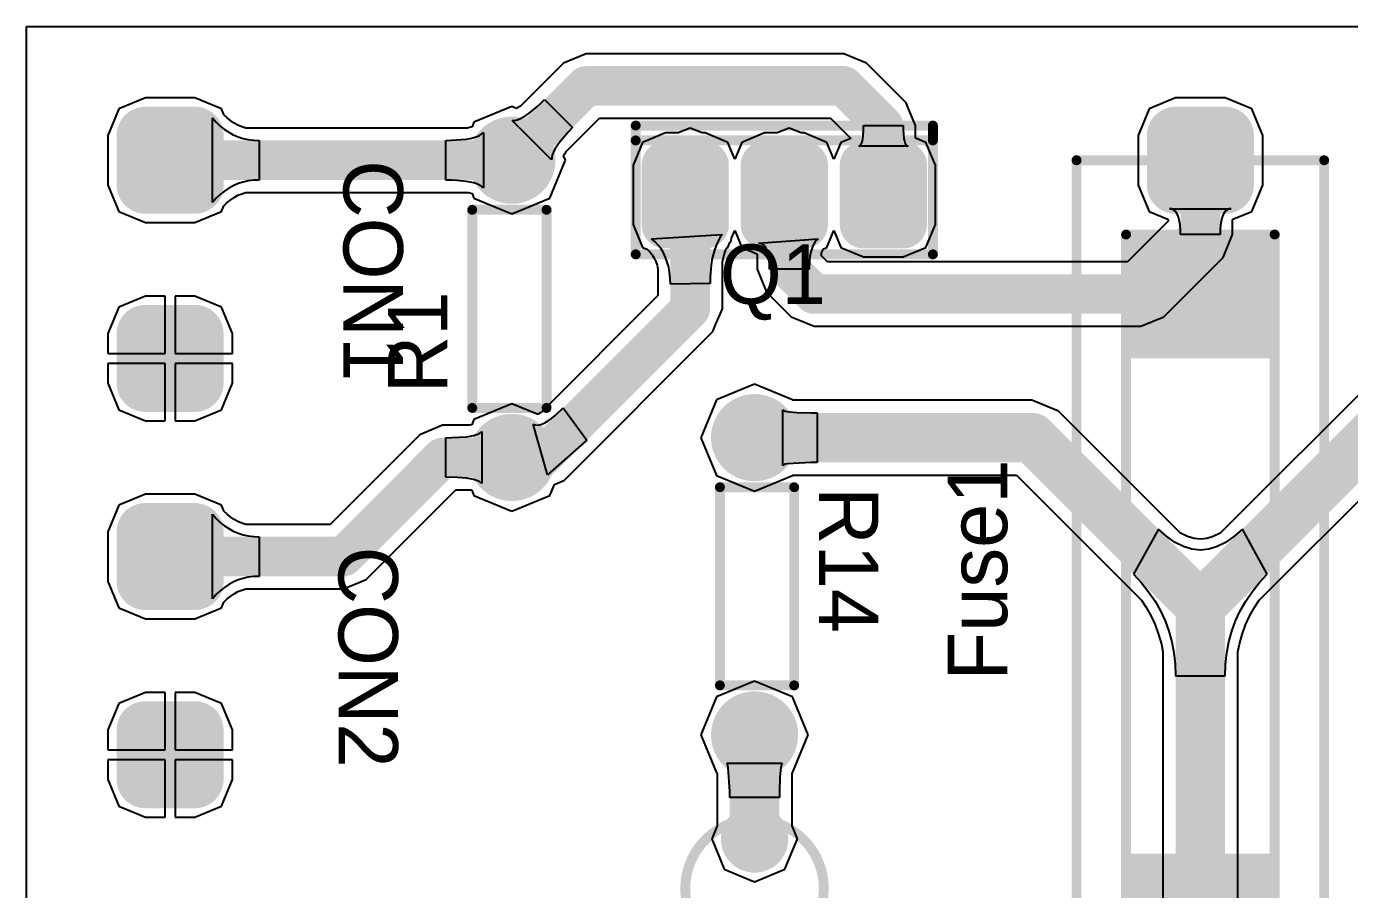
# Model space of a CAD drawing. Header units: millimetres. Extents: x 1 to 6.91, y 1 to 4.95.
# Drawn here: x 1 to 2.336, y 4.074 to 4.945 of the extents above; entities that cross this region are included whole.
import ezdxf

# ---------------------------------------------------------------- set-up
doc = ezdxf.new("R2010")
doc.units = ezdxf.units.MM
doc.header["$MEASUREMENT"] = 0
for name, color, linetype in [('BottomLayer', 5, 'Continuous'), ('BottomSolder', 6, 'Continuous'), ('TopLayer', 1, 'Continuous'), ('TopOverlay', 2, 'Continuous'), ('TopSolder', 216, 'Continuous')]:
    doc.layers.add(name, color=color, linetype=linetype)

msp = doc.modelspace()

# ---------------------------------------------------------------- linework, layer by layer
at = {"layer": 'BottomLayer'}
for p, q in [((1, 1), (1, 4.945)), ((1, 4.945), (6.91, 4.945)), ((1.565, 4.9175), (1.542, 4.908)), ((1.825, 4.9175), (1.565, 4.9175)), ((1.848, 4.908), (1.825, 4.9175)), ((1.542, 4.908), (1.4988, 4.8647)), ((1.888, 4.868), (1.848, 4.908)), ((1.0932, 4.8618), (1.0821, 4.835)), ((1.12, 4.8729), (1.0932, 4.8618)), ((1.17, 4.8729), (1.12, 4.8729)), ((1.1968, 4.8618), (1.17, 4.8729)), ((1.1992, 4.856), (1.1968, 4.8618)), ((1.49, 4.8641), (1.4517, 4.8483)), ((1.4946, 4.8622), (1.49, 4.8641)), ((1.4957, 4.8628), (1.4946, 4.8622)), ((1.4982, 4.8643), (1.4957, 4.8628)), ((1.4988, 4.8647), (1.4982, 4.8643)), ((1.5075, 4.8576), (1.5148, 4.8636)), ((1.5148, 4.8636), (1.5188, 4.8672)), ((1.5188, 4.8672), (1.523, 4.8713)), ((1.523, 4.8713), (1.5513, 4.843)), ((1.8907, 4.8612), (1.888, 4.868)), ((2.1332, 4.8618), (2.1221, 4.835)), ((2.16, 4.8729), (2.1332, 4.8618)), ((2.21, 4.8729), (2.16, 4.8729)), ((2.2368, 4.8618), (2.21, 4.8729)), ((2.2479, 4.835), (2.2368, 4.8618)), ((1.1877, 4.7673), (1.1877, 4.8527)), ((1.1877, 4.8527), (1.1915, 4.8484)), ((1.1915, 4.8484), (1.1955, 4.8445)), ((1.1993, 4.8559), (1.1992, 4.856)), ((1.2027, 4.8527), (1.1993, 4.8559)), ((1.2062, 4.8499), (1.2027, 4.8527)), ((1.2098, 4.8475), (1.2062, 4.8499)), ((1.4517, 4.8483), (1.4498, 4.8437)), ((1.4904, 4.85), (1.4927, 4.8502)), ((1.53, 4.8104), (1.4904, 4.85)), ((1.4927, 4.8502), (1.4953, 4.8508)), ((1.4953, 4.8508), (1.498, 4.8519)), ((1.498, 4.8519), (1.501, 4.8533)), ((1.501, 4.8533), (1.5041, 4.8553)), ((1.5041, 4.8553), (1.5075, 4.8576)), ((1.5447, 4.8188), (1.5785, 4.8525)), ((1.5785, 4.8525), (1.8115, 4.8525)), ((1.8115, 4.8525), (1.832, 4.8321)), ((1.8975, 4.845), (1.8907, 4.8612)), ((1.0821, 4.835), (1.0821, 4.785)), ((1.1955, 4.8445), (1.1998, 4.8411)), ((1.1998, 4.8411), (1.2042, 4.8382)), ((1.2042, 4.8382), (1.2088, 4.8357)), ((1.2088, 4.8357), (1.2136, 4.8336)), ((1.2135, 4.8454), (1.2098, 4.8475)), ((1.2174, 4.8438), (1.2135, 4.8454)), ((1.2215, 4.8425), (1.2174, 4.8438)), ((1.2217, 4.8425), (1.2215, 4.8425)), ((1.4451, 4.8425), (1.2217, 4.8425)), ((1.4458, 4.8426), (1.4451, 4.8425)), ((1.4486, 4.8433), (1.4458, 4.8426)), ((1.4498, 4.8437), (1.4486, 4.8433)), ((1.4547, 4.8339), (1.4574, 4.8351)), ((1.4574, 4.8351), (1.4596, 4.8365)), ((1.4596, 4.8365), (1.4614, 4.838)), ((1.4614, 4.838), (1.4614, 4.782)), ((1.5472, 4.8388), (1.5376, 4.8275)), ((1.5513, 4.843), (1.5472, 4.8388)), ((1.645, 4.8375), (1.622, 4.828)), ((1.6579, 4.8375), (1.645, 4.8375)), ((1.67, 4.8425), (1.6579, 4.8375)), ((1.6821, 4.8375), (1.67, 4.8425)), ((1.685, 4.8375), (1.6821, 4.8375)), ((1.708, 4.828), (1.685, 4.8375)), ((1.745, 4.8375), (1.722, 4.828)), ((1.7579, 4.8375), (1.745, 4.8375)), ((1.77, 4.8425), (1.7579, 4.8375)), ((1.7821, 4.8375), (1.77, 4.8425)), ((1.785, 4.8375), (1.7821, 4.8375)), ((1.808, 4.828), (1.785, 4.8375)), ((1.8446, 4.8344), (1.845, 4.8411)), ((1.845, 4.845), (1.885, 4.845)), ((1.845, 4.8411), (1.845, 4.845)), ((1.885, 4.845), (1.885, 4.8411)), ((1.885, 4.8411), (1.8858, 4.8317)), ((1.8975, 4.8323), (1.8975, 4.845)), ((2.1221, 4.835), (2.1221, 4.785)), ((2.2479, 4.785), (2.2479, 4.835)), ((1.2136, 4.8336), (1.2187, 4.832)), ((1.2187, 4.832), (1.2239, 4.8309)), ((1.2239, 4.8309), (1.2294, 4.8302)), ((1.2294, 4.8302), (1.235, 4.83)), ((1.235, 4.83), (1.235, 4.79)), ((1.4234, 4.83), (1.4292, 4.8301)), ((1.4234, 4.79), (1.4234, 4.83)), ((1.4292, 4.8301), (1.444, 4.8313)), ((1.444, 4.8313), (1.448, 4.832)), ((1.448, 4.832), (1.4516, 4.8329)), ((1.4516, 4.8329), (1.4547, 4.8339)), ((1.5353, 4.8241), (1.5333, 4.821)), ((1.5376, 4.8275), (1.5353, 4.8241)), ((1.622, 4.828), (1.6125, 4.805)), ((1.715, 4.811), (1.708, 4.828)), ((1.722, 4.828), (1.715, 4.811)), ((1.815, 4.811), (1.808, 4.828)), ((1.822, 4.828), (1.815, 4.811)), ((1.832, 4.8321), (1.822, 4.828)), ((1.8401, 4.8243), (1.841, 4.8245)), ((1.8899, 4.8243), (1.8401, 4.8243)), ((1.841, 4.8245), (1.8419, 4.8251)), ((1.8419, 4.8251), (1.8426, 4.8261)), ((1.8426, 4.8261), (1.8432, 4.8276)), ((1.8432, 4.8276), (1.8438, 4.8295)), ((1.8438, 4.8295), (1.8442, 4.8317)), ((1.8442, 4.8317), (1.8446, 4.8344)), ((1.8858, 4.8317), (1.8862, 4.8295)), ((1.8862, 4.8295), (1.8868, 4.8276)), ((1.8868, 4.8276), (1.8874, 4.8261)), ((1.8874, 4.8261), (1.8881, 4.8251)), ((1.8881, 4.8251), (1.889, 4.8245)), ((1.889, 4.8245), (1.8899, 4.8243)), ((1.908, 4.828), (1.8975, 4.8323)), ((1.9175, 4.805), (1.908, 4.828)), ((1.5283, 4.7717), (1.5441, 4.81)), ((1.5302, 4.8127), (1.53, 4.8104)), ((1.5308, 4.8153), (1.5302, 4.8127)), ((1.5319, 4.818), (1.5308, 4.8153)), ((1.5333, 4.821), (1.5319, 4.818)), ((1.5422, 4.8146), (1.5428, 4.8157)), ((1.5441, 4.81), (1.5422, 4.8146)), ((1.5428, 4.8157), (1.5443, 4.8182)), ((1.5443, 4.8182), (1.5447, 4.8188)), ((1.6125, 4.805), (1.6125, 4.745)), ((1.9175, 4.745), (1.9175, 4.805)), ((1.0821, 4.785), (1.0932, 4.7582)), ((1.2042, 4.7818), (1.1998, 4.7789)), ((1.2088, 4.7843), (1.2042, 4.7818)), ((1.2136, 4.7864), (1.2088, 4.7843)), ((1.2187, 4.788), (1.2136, 4.7864)), ((1.2239, 4.7891), (1.2187, 4.788)), ((1.2294, 4.7898), (1.2239, 4.7891)), ((1.235, 4.79), (1.2294, 4.7898)), ((1.4292, 4.7899), (1.4234, 4.79)), ((1.4346, 4.7897), (1.4292, 4.7899)), ((1.444, 4.7887), (1.4346, 4.7897)), ((1.448, 4.788), (1.444, 4.7887)), ((1.4516, 4.7871), (1.448, 4.788)), ((1.4547, 4.7861), (1.4516, 4.7871)), ((1.4574, 4.7849), (1.4547, 4.7861)), ((1.4596, 4.7835), (1.4574, 4.7849)), ((1.4614, 4.782), (1.4596, 4.7835)), ((2.1221, 4.785), (2.1332, 4.7582)), ((2.2368, 4.7582), (2.2479, 4.785)), ((1.1915, 4.7716), (1.1877, 4.7673)), ((1.1955, 4.7755), (1.1915, 4.7716)), ((1.1998, 4.7789), (1.1955, 4.7755)), ((1.2027, 4.7673), (1.2062, 4.7701)), ((1.2062, 4.7701), (1.2098, 4.7725)), ((1.2098, 4.7725), (1.2135, 4.7746)), ((1.2135, 4.7746), (1.2174, 4.7762)), ((1.2174, 4.7762), (1.2215, 4.7775)), ((1.2215, 4.7775), (1.2217, 4.7775)), ((1.2217, 4.7775), (1.4451, 4.7775)), ((1.4451, 4.7775), (1.4458, 4.7774)), ((1.4458, 4.7774), (1.4486, 4.7767)), ((1.4486, 4.7767), (1.4498, 4.7763)), ((1.4498, 4.7763), (1.4517, 4.7717)), ((1.4517, 4.7717), (1.49, 4.7559)), ((1.49, 4.7559), (1.5283, 4.7717)), ((1.0932, 4.7582), (1.12, 4.7471)), ((1.17, 4.7471), (1.1968, 4.7582)), ((1.1968, 4.7582), (1.1992, 4.764)), ((1.1992, 4.764), (1.1993, 4.7641)), ((1.1993, 4.7641), (1.2027, 4.7673)), ((2.1332, 4.7582), (2.1521, 4.7504)), ((2.1559, 4.7608), (2.1538, 4.761)), ((2.1538, 4.761), (2.2162, 4.761)), ((2.1578, 4.76), (2.1559, 4.7608)), ((2.1595, 4.7587), (2.1578, 4.76)), ((2.161, 4.7568), (2.1595, 4.7587)), ((2.1622, 4.7545), (2.161, 4.7568)), ((2.209, 4.7568), (2.2078, 4.7545)), ((2.2105, 4.7587), (2.209, 4.7568)), ((2.2122, 4.76), (2.2105, 4.7587)), ((2.2141, 4.7608), (2.2122, 4.76)), ((2.2162, 4.761), (2.2141, 4.7608)), ((2.2179, 4.7504), (2.2368, 4.7582)), ((1.12, 4.7471), (1.17, 4.7471)), ((1.6125, 4.745), (1.622, 4.722)), ((1.908, 4.722), (1.9175, 4.745)), ((2.1525, 4.7485), (2.1115, 4.7075)), ((2.1521, 4.7504), (2.1523, 4.7502)), ((2.1523, 4.7502), (2.1525, 4.7494)), ((2.1525, 4.7494), (2.1525, 4.7485)), ((2.1632, 4.7516), (2.1622, 4.7545)), ((2.164, 4.7483), (2.1632, 4.7516)), ((2.1646, 4.7444), (2.164, 4.7483)), ((2.1649, 4.7399), (2.1646, 4.7444)), ((2.526, 4.7546), (2.2051, 4.4337)), ((2.2054, 4.7444), (2.2051, 4.7399)), ((2.206, 4.7483), (2.2054, 4.7444)), ((2.2068, 4.7516), (2.206, 4.7483)), ((2.2078, 4.7545), (2.2068, 4.7516)), ((2.2175, 4.7494), (2.2177, 4.7502)), ((2.2175, 4.735), (2.2175, 4.7494)), ((2.2177, 4.7502), (2.2179, 4.7504)), ((1.6308, 4.7308), (1.7024, 4.735)), ((1.6345, 4.7277), (1.6308, 4.7308)), ((1.7, 4.7316), (1.6979, 4.7278)), ((1.7024, 4.735), (1.7, 4.7316)), ((1.71, 4.727), (1.7113, 4.7288)), ((1.7113, 4.7288), (1.7118, 4.7313)), ((1.7118, 4.7313), (1.715, 4.739)), ((1.715, 4.739), (1.722, 4.722)), ((1.7389, 4.7262), (1.7992, 4.7308)), ((1.7974, 4.7292), (1.7959, 4.7273)), ((1.7992, 4.7308), (1.7974, 4.7292)), ((1.808, 4.722), (1.815, 4.739)), ((1.815, 4.739), (1.822, 4.722)), ((2.165, 4.735), (2.1649, 4.7399)), ((2.205, 4.735), (2.165, 4.735)), ((2.2051, 4.7399), (2.205, 4.735)), ((2.208, 4.712), (2.2175, 4.735)), ((1.622, 4.722), (1.6267, 4.7201)), ((1.6267, 4.7201), (1.627, 4.7198)), ((1.627, 4.7198), (1.6295, 4.7172)), ((1.6295, 4.7172), (1.6317, 4.7144)), ((1.6377, 4.7243), (1.6345, 4.7277)), ((1.6406, 4.7205), (1.6377, 4.7243)), ((1.6431, 4.7164), (1.6406, 4.7205)), ((1.6452, 4.712), (1.6431, 4.7164)), ((1.6945, 4.7193), (1.6931, 4.7146)), ((1.6961, 4.7238), (1.6945, 4.7193)), ((1.6979, 4.7278), (1.6961, 4.7238)), ((1.7036, 4.7119), (1.7048, 4.716)), ((1.7048, 4.716), (1.7061, 4.7197)), ((1.7061, 4.7197), (1.707, 4.7216)), ((1.707, 4.7216), (1.708, 4.722)), ((1.708, 4.722), (1.71, 4.727)), ((1.722, 4.722), (1.7318, 4.718)), ((1.7318, 4.718), (1.7318, 4.7179)), ((1.7318, 4.7179), (1.7324, 4.7177)), ((1.7324, 4.7177), (1.7373, 4.7157)), ((1.7373, 4.7157), (1.7375, 4.7149)), ((1.7375, 4.7149), (1.7375, 4.7)), ((1.741, 4.726), (1.7389, 4.7262)), ((1.7429, 4.7254), (1.741, 4.726)), ((1.7445, 4.7242), (1.7429, 4.7254)), ((1.746, 4.7224), (1.7445, 4.7242)), ((1.7472, 4.72), (1.746, 4.7224)), ((1.7482, 4.7172), (1.7472, 4.72)), ((1.749, 4.7137), (1.7482, 4.7172)), ((1.7915, 4.7163), (1.7908, 4.7128)), ((1.7923, 4.7196), (1.7915, 4.7163)), ((1.7933, 4.7225), (1.7923, 4.7196)), ((1.7945, 4.7251), (1.7933, 4.7225)), ((1.7959, 4.7273), (1.7945, 4.7251)), ((1.8025, 4.7157), (1.8027, 4.7165)), ((1.8025, 4.7135), (1.8025, 4.7157)), ((1.8027, 4.7165), (1.8034, 4.7185)), ((1.8034, 4.7185), (1.8041, 4.72)), ((1.8041, 4.72), (1.8044, 4.7206)), ((1.8044, 4.7206), (1.808, 4.722)), ((1.822, 4.722), (1.845, 4.7125)), ((1.885, 4.7125), (1.908, 4.722)), ((1.6317, 4.7144), (1.6336, 4.7113)), ((1.6336, 4.7113), (1.6352, 4.7078)), ((1.6352, 4.7078), (1.6366, 4.704)), ((1.6366, 4.704), (1.6375, 4.7005)), ((1.6469, 4.7072), (1.6452, 4.712)), ((1.6483, 4.7022), (1.6469, 4.7072)), ((1.6492, 4.6968), (1.6483, 4.7022)), ((1.6911, 4.704), (1.6901, 4.6921)), ((1.692, 4.7095), (1.6911, 4.704)), ((1.6931, 4.7146), (1.692, 4.7095)), ((1.7025, 4.7065), (1.7026, 4.7075)), ((1.7025, 4.66), (1.7025, 4.7065)), ((1.7026, 4.7075), (1.7036, 4.7119)), ((1.7499, 4.7051), (1.749, 4.7137)), ((1.75, 4.7), (1.7499, 4.7051)), ((1.7904, 4.7088), (1.79, 4.7)), ((1.7908, 4.7128), (1.7904, 4.7088)), ((1.8085, 4.7075), (1.8025, 4.7135)), ((2.1115, 4.7075), (1.8085, 4.7075)), ((1.845, 4.7125), (1.885, 4.7125)), ((2.148, 4.652), (2.208, 4.712)), ((1.6375, 4.7005), (1.6375, 4.6735)), ((1.6498, 4.691), (1.6492, 4.6968)), ((1.65, 4.6849), (1.6498, 4.691)), ((1.6901, 4.6921), (1.69, 4.6856)), ((1.7375, 4.7), (1.747, 4.677)), ((1.79, 4.7), (1.75, 4.7)), ((2.2444, 4.3659), (2.5796, 4.701)), ((1.69, 4.6856), (1.65, 4.6849)), ((1.747, 4.677), (1.772, 4.652)), ((1.0932, 4.6618), (1.0821, 4.635)), ((1.12, 4.6729), (1.0932, 4.6618)), ((1.14, 4.6729), (1.12, 4.6729)), ((1.14, 4.615), (1.14, 4.6729)), ((1.17, 4.6729), (1.15, 4.6729)), ((1.15, 4.6729), (1.15, 4.615)), ((1.1968, 4.6618), (1.17, 4.6729)), ((1.2079, 4.635), (1.1968, 4.6618)), ((1.6375, 4.6735), (1.5195, 4.5554)), ((1.6957, 4.6438), (1.7025, 4.66)), ((1.772, 4.652), (1.7788, 4.6493)), ((1.7788, 4.6493), (1.795, 4.6425)), ((2.125, 4.6425), (2.148, 4.652)), ((1.0821, 4.635), (1.0821, 4.615)), ((1.2079, 4.615), (1.2079, 4.635)), ((1.543, 4.487), (1.693, 4.637)), ((1.693, 4.637), (1.6957, 4.6438)), ((1.795, 4.6425), (2.125, 4.6425)), ((1.0821, 4.615), (1.14, 4.615)), ((1.15, 4.615), (1.2079, 4.615)), ((1.14, 4.605), (1.0821, 4.605)), ((1.0821, 4.605), (1.0821, 4.585)), ((1.14, 4.5471), (1.14, 4.605)), ((1.2079, 4.605), (1.15, 4.605)), ((1.15, 4.605), (1.15, 4.5471)), ((1.2079, 4.585), (1.2079, 4.605)), ((1.0821, 4.585), (1.0932, 4.5582)), ((1.1968, 4.5582), (1.2079, 4.585)), ((1.735, 4.5841), (1.6967, 4.5683)), ((1.7733, 4.5683), (1.735, 4.5841)), ((1.6967, 4.5683), (1.6809, 4.53)), ((1.7734, 4.5679), (1.7733, 4.5683)), ((2.015, 4.5679), (1.7734, 4.5679)), ((2.0418, 4.5568), (2.015, 4.5679)), ((1.0932, 4.5582), (1.12, 4.5471)), ((1.17, 4.5471), (1.1968, 4.5582)), ((1.49, 4.5641), (1.4517, 4.5483)), ((1.5154, 4.5536), (1.49, 4.5641)), ((1.5182, 4.5546), (1.5165, 4.5538)), ((1.5195, 4.5554), (1.5182, 4.5546)), ((1.5336, 4.5524), (1.5418, 4.56)), ((1.5418, 4.56), (1.5657, 4.5275)), ((1.7636, 4.502), (1.7636, 4.558)), ((1.7636, 4.558), (1.7644, 4.5574)), ((1.7644, 4.5574), (1.7659, 4.5569)), ((1.7659, 4.5569), (1.7679, 4.5565)), ((1.7679, 4.5565), (1.7705, 4.5561)), ((1.7705, 4.5561), (1.7775, 4.5555)), ((1.7775, 4.5555), (1.7922, 4.555)), ((1.7922, 4.555), (1.7982, 4.555)), ((1.7982, 4.555), (1.7982, 4.505)), ((2.1649, 4.4337), (2.0418, 4.5568)), ((1.12, 4.5471), (1.14, 4.5471)), ((1.15, 4.5471), (1.17, 4.5471)), ((1.42, 4.5425), (1.397, 4.533)), ((1.4473, 4.5425), (1.42, 4.5425)), ((1.4488, 4.5428), (1.4473, 4.5425)), ((1.4495, 4.543), (1.4488, 4.5428)), ((1.4517, 4.5483), (1.4495, 4.543)), ((1.526, 4.4925), (1.5116, 4.5437)), ((1.5116, 4.5437), (1.5134, 4.5429)), ((1.5134, 4.5429), (1.5155, 4.5426)), ((1.5158, 4.5536), (1.5154, 4.5536)), ((1.5155, 4.5426), (1.5178, 4.5429)), ((1.5165, 4.5538), (1.5158, 4.5536)), ((1.5178, 4.5429), (1.5204, 4.5437)), ((1.5204, 4.5437), (1.5233, 4.5451)), ((1.5233, 4.5451), (1.5265, 4.547)), ((1.5265, 4.547), (1.5299, 4.5494)), ((1.5299, 4.5494), (1.5336, 4.5524)), ((1.397, 4.533), (1.3065, 4.4425)), ((1.4234, 4.53), (1.4293, 4.5301)), ((1.4234, 4.49), (1.4234, 4.53)), ((1.4293, 4.5301), (1.4441, 4.531)), ((1.4441, 4.531), (1.448, 4.5316)), ((1.448, 4.5316), (1.4514, 4.5323)), ((1.4514, 4.5323), (1.4543, 4.5331)), ((1.4543, 4.5331), (1.4566, 4.534)), ((1.4566, 4.534), (1.4585, 4.5351)), ((1.4585, 4.5351), (1.4598, 4.5362)), ((1.4598, 4.5362), (1.4598, 4.4837)), ((1.6809, 4.53), (1.6967, 4.4917)), ((1.5657, 4.5275), (1.526, 4.4925)), ((1.7644, 4.5026), (1.7636, 4.502)), ((1.7659, 4.5031), (1.7644, 4.5026)), ((1.7679, 4.5035), (1.7659, 4.5031)), ((1.7922, 4.505), (1.7679, 4.5035)), ((1.7982, 4.505), (1.7922, 4.505)), ((1.4347, 4.4897), (1.4234, 4.49)), ((1.4441, 4.489), (1.4347, 4.4897)), ((1.448, 4.4884), (1.4441, 4.489)), ((1.4514, 4.4878), (1.448, 4.4884)), ((1.4543, 4.4869), (1.4514, 4.4878)), ((1.6967, 4.4917), (1.735, 4.4759)), ((1.735, 4.4759), (1.7733, 4.4917)), ((1.7733, 4.4917), (1.7734, 4.4921)), ((1.7734, 4.4921), (1.9993, 4.4921)), ((1.9993, 4.4921), (2.1256, 4.3659)), ((1.343, 4.387), (1.4335, 4.4775)), ((1.4335, 4.4775), (1.4473, 4.4775)), ((1.4473, 4.4775), (1.4488, 4.4772)), ((1.4488, 4.4772), (1.4495, 4.477)), ((1.4495, 4.477), (1.4517, 4.4717)), ((1.4566, 4.486), (1.4543, 4.4869)), ((1.4585, 4.4849), (1.4566, 4.486)), ((1.4598, 4.4837), (1.4585, 4.4849)), ((1.5283, 4.4717), (1.5329, 4.4829)), ((1.5329, 4.4829), (1.543, 4.487)), ((1.0932, 4.4618), (1.0821, 4.435)), ((1.12, 4.4729), (1.0932, 4.4618)), ((1.17, 4.4729), (1.12, 4.4729)), ((1.1968, 4.4618), (1.17, 4.4729)), ((1.1992, 4.456), (1.1968, 4.4618)), ((1.4517, 4.4717), (1.49, 4.4559)), ((1.49, 4.4559), (1.5283, 4.4717)), ((1.1877, 4.3673), (1.1877, 4.4527)), ((1.1877, 4.4527), (1.1915, 4.4484)), ((1.1915, 4.4484), (1.1955, 4.4445)), ((1.1993, 4.4559), (1.1992, 4.456)), ((1.2027, 4.4527), (1.1993, 4.4559)), ((1.2062, 4.4499), (1.2027, 4.4527)), ((1.2098, 4.4475), (1.2062, 4.4499)), ((1.0821, 4.435), (1.0821, 4.385)), ((1.1955, 4.4445), (1.1998, 4.4411)), ((1.1998, 4.4411), (1.2042, 4.4382)), ((1.2042, 4.4382), (1.2088, 4.4357)), ((1.2088, 4.4357), (1.2136, 4.4336)), ((1.2135, 4.4454), (1.2098, 4.4475)), ((1.2174, 4.4438), (1.2135, 4.4454)), ((1.2215, 4.4425), (1.2174, 4.4438)), ((1.2217, 4.4425), (1.2215, 4.4425)), ((1.3065, 4.4425), (1.2217, 4.4425)), ((2.1426, 4.4378), (2.1176, 4.3921)), ((2.1511, 4.4301), (2.1426, 4.4378)), ((2.2274, 4.4378), (2.2189, 4.4301)), ((2.2524, 4.3921), (2.2274, 4.4378)), ((1.2136, 4.4336), (1.2187, 4.432)), ((1.2187, 4.432), (1.2239, 4.4309)), ((1.2239, 4.4309), (1.2294, 4.4302)), ((1.2294, 4.4302), (1.235, 4.43)), ((1.235, 4.43), (1.235, 4.39)), ((2.1595, 4.4242), (2.1511, 4.4301)), ((2.168, 4.42), (2.1595, 4.4242)), ((2.1651, 4.4335), (2.1649, 4.4337)), ((2.172, 4.4301), (2.1651, 4.4335)), ((2.1786, 4.4281), (2.172, 4.4301)), ((2.185, 4.4274), (2.1786, 4.4281)), ((2.1914, 4.4281), (2.185, 4.4274)), ((2.198, 4.4301), (2.1914, 4.4281)), ((2.2049, 4.4335), (2.198, 4.4301)), ((2.2105, 4.4242), (2.202, 4.42)), ((2.2051, 4.4337), (2.2049, 4.4335)), ((2.2189, 4.4301), (2.2105, 4.4242)), ((2.1765, 4.4174), (2.168, 4.42)), ((2.185, 4.4166), (2.1765, 4.4174)), ((2.1935, 4.4174), (2.185, 4.4166)), ((2.202, 4.42), (2.1935, 4.4174)), ((1.0821, 4.385), (1.0932, 4.3582)), ((1.2042, 4.3818), (1.1998, 4.3789)), ((1.2088, 4.3843), (1.2042, 4.3818)), ((1.2136, 4.3864), (1.2088, 4.3843)), ((1.2187, 4.388), (1.2136, 4.3864)), ((1.2239, 4.3891), (1.2187, 4.388)), ((1.2294, 4.3898), (1.2239, 4.3891)), ((1.235, 4.39), (1.2294, 4.3898)), ((1.32, 4.3775), (1.343, 4.387)), ((2.1176, 4.3921), (2.1256, 4.3834)), ((2.1256, 4.3834), (2.1328, 4.3744)), ((2.2372, 4.3744), (2.2444, 4.3834)), ((2.2444, 4.3834), (2.2524, 4.3921)), ((1.1915, 4.3716), (1.1877, 4.3673)), ((1.1955, 4.3755), (1.1915, 4.3716)), ((1.1998, 4.3789), (1.1955, 4.3755)), ((1.1993, 4.3641), (1.2027, 4.3673)), ((1.2027, 4.3673), (1.2062, 4.3701)), ((1.2062, 4.3701), (1.2098, 4.3725)), ((1.2098, 4.3725), (1.2135, 4.3746)), ((1.2135, 4.3746), (1.2174, 4.3762)), ((1.2174, 4.3762), (1.2215, 4.3775)), ((1.2215, 4.3775), (1.2217, 4.3775)), ((1.2217, 4.3775), (1.32, 4.3775)), ((2.1328, 4.3744), (2.1392, 4.365)), ((2.2308, 4.365), (2.2372, 4.3744)), ((1.0932, 4.3582), (1.12, 4.3471)), ((1.17, 4.3471), (1.1968, 4.3582)), ((1.1968, 4.3582), (1.1992, 4.364)), ((1.1992, 4.364), (1.1993, 4.3641)), ((2.1256, 4.3659), (2.13, 4.3593)), ((2.13, 4.3593), (2.1351, 4.3504)), ((2.1392, 4.365), (2.1447, 4.3553)), ((2.1447, 4.3553), (2.1494, 4.3453)), ((2.2206, 4.3453), (2.2253, 4.3553)), ((2.2253, 4.3553), (2.2308, 4.365)), ((2.2349, 4.3504), (2.24, 4.3593)), ((2.24, 4.3593), (2.2444, 4.3659)), ((1.12, 4.3471), (1.17, 4.3471)), ((2.1351, 4.3504), (2.1394, 4.3411)), ((2.1394, 4.3411), (2.1429, 4.3315)), ((2.1494, 4.3453), (2.1532, 4.3348)), ((2.2168, 4.3348), (2.2206, 4.3453)), ((2.2271, 4.3315), (2.2306, 4.3411)), ((2.2306, 4.3411), (2.2349, 4.3504)), ((2.1429, 4.3315), (2.1456, 4.3216)), ((2.1532, 4.3348), (2.1562, 4.3241)), ((2.2138, 4.3241), (2.2168, 4.3348)), ((2.2244, 4.3216), (2.2271, 4.3315)), ((2.1456, 4.3216), (2.1471, 4.3138)), ((2.1562, 4.3241), (2.1583, 4.3129)), ((2.2117, 4.3129), (2.2138, 4.3241)), ((2.2229, 4.3138), (2.2244, 4.3216)), ((2.1471, 4.3138), (2.1471, 3.9898)), ((2.1583, 4.3129), (2.1596, 4.3015)), ((2.1596, 4.3015), (2.16, 4.2896)), ((2.21, 4.2896), (2.2104, 4.3015)), ((2.2104, 4.3015), (2.2117, 4.3129)), ((2.2229, 3.9898), (2.2229, 4.3138)), ((2.16, 4.2896), (2.21, 4.2896)), ((1.735, 4.2841), (1.6967, 4.2683)), ((1.7733, 4.2683), (1.735, 4.2841)), ((1.0932, 4.2618), (1.0821, 4.235)), ((1.12, 4.2729), (1.0932, 4.2618)), ((1.14, 4.2729), (1.12, 4.2729)), ((1.14, 4.215), (1.14, 4.2729)), ((1.17, 4.2729), (1.15, 4.2729)), ((1.15, 4.2729), (1.15, 4.215)), ((1.1968, 4.2618), (1.17, 4.2729)), ((1.2079, 4.235), (1.1968, 4.2618)), ((1.6967, 4.2683), (1.6809, 4.23)), ((1.7891, 4.23), (1.7733, 4.2683)), ((1.0821, 4.235), (1.0821, 4.215)), ((1.2079, 4.215), (1.2079, 4.235)), ((1.6809, 4.23), (1.6967, 4.1917)), ((1.7733, 4.1917), (1.7891, 4.23)), ((1.0821, 4.215), (1.14, 4.215)), ((1.15, 4.215), (1.2079, 4.215)), ((1.14, 4.205), (1.0821, 4.205)), ((1.0821, 4.205), (1.0821, 4.185)), ((1.14, 4.1471), (1.14, 4.205)), ((1.2079, 4.205), (1.15, 4.205)), ((1.15, 4.205), (1.15, 4.1471)), ((1.2079, 4.185), (1.2079, 4.205)), ((1.7076, 4.2006), (1.707, 4.2014)), ((1.707, 4.2014), (1.763, 4.2014)), ((1.7081, 4.1991), (1.7076, 4.2006)), ((1.7085, 4.1971), (1.7081, 4.1991)), ((1.71, 4.1728), (1.7085, 4.1971)), ((1.7611, 4.1945), (1.7605, 4.1875)), ((1.7615, 4.1971), (1.7611, 4.1945)), ((1.7619, 4.1991), (1.7615, 4.1971)), ((1.7624, 4.2006), (1.7619, 4.1991)), ((1.763, 4.2014), (1.7624, 4.2006)), ((1.0821, 4.185), (1.0932, 4.1582)), ((1.1968, 4.1582), (1.2079, 4.185)), ((1.6967, 4.1917), (1.6971, 4.1916)), ((1.6971, 4.1916), (1.6971, 4.1381)), ((1.7605, 4.1875), (1.76, 4.1728)), ((1.7729, 4.1916), (1.7733, 4.1917)), ((1.7729, 4.1381), (1.7729, 4.1916)), ((1.71, 4.1668), (1.71, 4.1728)), ((1.76, 4.1728), (1.76, 4.1668)), ((1.0932, 4.1582), (1.12, 4.1471)), ((1.17, 4.1471), (1.1968, 4.1582)), ((1.76, 4.1668), (1.71, 4.1668)), ((1.12, 4.1471), (1.14, 4.1471)), ((1.15, 4.1471), (1.17, 4.1471)), ((1.6971, 4.1381), (1.6917, 4.125)), ((1.7783, 4.125), (1.7729, 4.1381)), ((1.6917, 4.125), (1.7044, 4.0944)), ((1.7656, 4.0944), (1.7783, 4.125)), ((1.7044, 4.0944), (1.735, 4.0817)), ((1.735, 4.0817), (1.7656, 4.0944))]:
    msp.add_line(p, q, dxfattribs=at)
for points, const_width in [([(1.49, 4.81), (1.565, 4.885)], 0.04), ([(1.565, 4.885), (1.825, 4.885)], 0.04), ([(1.825, 4.885), (1.865, 4.845)], 0.04), ([(1.865, 4.775), (1.865, 4.845)], 0.04), ([(1.145, 4.81), (1.49, 4.81)], 0.04), ([(1.67, 4.66), (1.67, 4.81)], 0.04), ([(1.77, 4.7), (1.77, 4.81)], 0.04), ([(2.185, 4.735), (2.185, 4.81)], 0.04), ([(2.185, 4.36), (2.58, 4.755)], 0.05), ([(2.125, 4.675), (2.185, 4.735)], 0.04), ([(1.77, 4.7), (1.795, 4.675)], 0.04), ([(1.795, 4.675), (2.125, 4.675)], 0.04), ([(1.52, 4.51), (1.67, 4.66)], 0.04), ([(1.735, 4.53), (2.015, 4.53)], 0.05), ([(2.015, 4.53), (2.185, 4.36)], 0.05), ([(1.32, 4.41), (1.42, 4.51)], 0.04), ([(1.42, 4.51), (1.49, 4.51)], 0.04), ([(1.49, 4.51), (1.52, 4.51)], 0.04), ([(1.145, 4.41), (1.32, 4.41)], 0.04), ([(2.185, 3.91), (2.185, 4.36)], 0.05), ([(1.735, 4.125), (1.735, 4.23)], 0.05)]:
    msp.add_lwpolyline(points, dxfattribs=dict(at, const_width=const_width))
for points, const_width in [([(1.555, 4.885, 1), (1.575, 4.885, 1)], 0.02), ([(1.555, 4.885, 1), (1.575, 4.885, 1)], 0.02), ([(1.815, 4.885, 1), (1.835, 4.885, 1)], 0.02), ([(1.815, 4.885, 1), (1.835, 4.885, 1)], 0.02), ([(1.855, 4.845, 1), (1.875, 4.845, 1)], 0.02), ([(1.855, 4.845, 1), (1.875, 4.845, 1)], 0.02), ([(1.1075, 4.835, 1), (1.1325, 4.835, 1)], 0.025), ([(1.1575, 4.835, 1), (1.1825, 4.835, 1)], 0.025), ([(1.47, 4.81, 1), (1.51, 4.81, 1)], 0.04), ([(2.1475, 4.835, 1), (2.1725, 4.835, 1)], 0.025), ([(2.1975, 4.835, 1), (2.2225, 4.835, 1)], 0.025), ([(1.135, 4.81, 1), (1.155, 4.81, 1)], 0.02), ([(1.48, 4.81, 1), (1.5, 4.81, 1)], 0.02), ([(1.48, 4.81, 1), (1.5, 4.81, 1)], 0.02), ([(1.635, 4.805, 1), (1.655, 4.805, 1)], 0.02), ([(1.66, 4.81, 1), (1.68, 4.81, 1)], 0.02), ([(1.675, 4.805, 1), (1.695, 4.805, 1)], 0.02), ([(1.735, 4.805, 1), (1.755, 4.805, 1)], 0.02), ([(1.76, 4.81, 1), (1.78, 4.81, 1)], 0.02), ([(1.775, 4.805, 1), (1.795, 4.805, 1)], 0.02), ([(1.835, 4.805, 1), (1.855, 4.805, 1)], 0.02), ([(1.875, 4.805, 1), (1.895, 4.805, 1)], 0.02), ([(2.175, 4.81, 1), (2.195, 4.81, 1)], 0.02), ([(1.1075, 4.785, 1), (1.1325, 4.785, 1)], 0.025), ([(1.1575, 4.785, 1), (1.1825, 4.785, 1)], 0.025), ([(2.1475, 4.785, 1), (2.1725, 4.785, 1)], 0.025), ([(2.1975, 4.785, 1), (2.2225, 4.785, 1)], 0.025), ([(1.855, 4.775, 1), (1.875, 4.775, 1)], 0.02), ([(1.635, 4.745, 1), (1.655, 4.745, 1)], 0.02), ([(1.675, 4.745, 1), (1.695, 4.745, 1)], 0.02), ([(1.735, 4.745, 1), (1.755, 4.745, 1)], 0.02), ([(1.775, 4.745, 1), (1.795, 4.745, 1)], 0.02), ([(1.835, 4.745, 1), (1.855, 4.745, 1)], 0.02), ([(1.875, 4.745, 1), (1.895, 4.745, 1)], 0.02), ([(2.175, 4.735, 1), (2.195, 4.735, 1)], 0.02), ([(2.175, 4.735, 1), (2.195, 4.735, 1)], 0.02), ([(1.76, 4.7, 1), (1.78, 4.7, 1)], 0.02), ([(1.76, 4.7, 1), (1.78, 4.7, 1)], 0.02), ([(1.785, 4.675, 1), (1.805, 4.675, 1)], 0.02), ([(1.785, 4.675, 1), (1.805, 4.675, 1)], 0.02), ([(2.115, 4.675, 1), (2.135, 4.675, 1)], 0.02), ([(2.115, 4.675, 1), (2.135, 4.675, 1)], 0.02), ([(1.66, 4.66, 1), (1.68, 4.66, 1)], 0.02), ([(1.66, 4.66, 1), (1.68, 4.66, 1)], 0.02), ([(1.1075, 4.635, 1), (1.1325, 4.635, 1)], 0.025), ([(1.1575, 4.635, 1), (1.1825, 4.635, 1)], 0.025), ([(1.1075, 4.585, 1), (1.1325, 4.585, 1)], 0.025), ([(1.1575, 4.585, 1), (1.1825, 4.585, 1)], 0.025), ([(1.715, 4.53, 1), (1.755, 4.53, 1)], 0.04), ([(1.7225, 4.53, 1), (1.7475, 4.53, 1)], 0.025), ([(2.0025, 4.53, 1), (2.0275, 4.53, 1)], 0.025), ([(2.0025, 4.53, 1), (2.0275, 4.53, 1)], 0.025), ([(1.47, 4.51, 1), (1.51, 4.51, 1)], 0.04), ([(1.41, 4.51, 1), (1.43, 4.51, 1)], 0.02), ([(1.41, 4.51, 1), (1.43, 4.51, 1)], 0.02), ([(1.48, 4.51, 1), (1.5, 4.51, 1)], 0.02), ([(1.48, 4.51, 1), (1.5, 4.51, 1)], 0.02), ([(1.51, 4.51, 1), (1.53, 4.51, 1)], 0.02), ([(1.51, 4.51, 1), (1.53, 4.51, 1)], 0.02), ([(1.1075, 4.435, 1), (1.1325, 4.435, 1)], 0.025), ([(1.1575, 4.435, 1), (1.1825, 4.435, 1)], 0.025), ([(1.135, 4.41, 1), (1.155, 4.41, 1)], 0.02), ([(1.31, 4.41, 1), (1.33, 4.41, 1)], 0.02), ([(1.31, 4.41, 1), (1.33, 4.41, 1)], 0.02), ([(1.1075, 4.385, 1), (1.1325, 4.385, 1)], 0.025), ([(1.1575, 4.385, 1), (1.1825, 4.385, 1)], 0.025), ([(2.1725, 4.36, 1), (2.1975, 4.36, 1)], 0.025), ([(2.1725, 4.36, 1), (2.1975, 4.36, 1)], 0.025), ([(2.1725, 4.36, 1), (2.1975, 4.36, 1)], 0.025), ([(1.715, 4.23, 1), (1.755, 4.23, 1)], 0.04), ([(1.1075, 4.235, 1), (1.1325, 4.235, 1)], 0.025), ([(1.1575, 4.235, 1), (1.1825, 4.235, 1)], 0.025), ([(1.7225, 4.23, 1), (1.7475, 4.23, 1)], 0.025), ([(1.1075, 4.185, 1), (1.1325, 4.185, 1)], 0.025), ([(1.1575, 4.185, 1), (1.1825, 4.185, 1)], 0.025), ([(1.72, 4.125, 1), (1.75, 4.125, 1)], 0.03), ([(1.7225, 4.125, 1), (1.7475, 4.125, 1)], 0.025)]:
    msp.add_lwpolyline(points, format="xyb", close=True, dxfattribs=dict(at, const_width=const_width))
for points in [[(1.17, 4.76), (1.17, 4.86), (1.12, 4.76), (1.12, 4.86)], [(2.16, 4.86), (2.16, 4.76), (2.21, 4.86), (2.21, 4.76)], [(1.195, 4.785), (1.195, 4.835), (1.095, 4.785), (1.095, 4.835)], [(2.135, 4.835), (2.135, 4.785), (2.235, 4.835), (2.235, 4.785)], [(1.645, 4.725), (1.685, 4.725), (1.645, 4.825), (1.685, 4.825)], [(1.745, 4.725), (1.785, 4.725), (1.745, 4.825), (1.785, 4.825)], [(1.845, 4.725), (1.885, 4.725), (1.845, 4.825), (1.885, 4.825)], [(1.625, 4.745), (1.705, 4.745), (1.625, 4.805), (1.705, 4.805)], [(1.725, 4.745), (1.805, 4.745), (1.725, 4.805), (1.805, 4.805)], [(1.825, 4.745), (1.905, 4.745), (1.825, 4.805), (1.905, 4.805)], [(1.17, 4.56), (1.17, 4.66), (1.12, 4.56), (1.12, 4.66)], [(1.195, 4.585), (1.195, 4.635), (1.095, 4.585), (1.095, 4.635)], [(1.17, 4.36), (1.17, 4.46), (1.12, 4.36), (1.12, 4.46)], [(1.195, 4.385), (1.195, 4.435), (1.095, 4.385), (1.095, 4.435)], [(1.17, 4.16), (1.17, 4.26), (1.12, 4.16), (1.12, 4.26)], [(1.195, 4.185), (1.195, 4.235), (1.095, 4.185), (1.095, 4.235)]]:
    msp.add_solid(points, dxfattribs=at)
at = {"layer": 'BottomSolder'}
for points, const_width in [([(1.1055, 4.835, 1), (1.1345, 4.835, 1)], 0.029), ([(1.1555, 4.835, 1), (1.1845, 4.835, 1)], 0.029), ([(2.1455, 4.835, 1), (2.1745, 4.835, 1)], 0.029), ([(2.1955, 4.835, 1), (2.2245, 4.835, 1)], 0.029), ([(1.468, 4.81, 1), (1.512, 4.81, 1)], 0.044), ([(1.633, 4.805, 1), (1.657, 4.805, 1)], 0.024), ([(1.673, 4.805, 1), (1.697, 4.805, 1)], 0.024), ([(1.733, 4.805, 1), (1.757, 4.805, 1)], 0.024), ([(1.773, 4.805, 1), (1.797, 4.805, 1)], 0.024), ([(1.833, 4.805, 1), (1.857, 4.805, 1)], 0.024), ([(1.873, 4.805, 1), (1.897, 4.805, 1)], 0.024), ([(1.1055, 4.785, 1), (1.1345, 4.785, 1)], 0.029), ([(1.1555, 4.785, 1), (1.1845, 4.785, 1)], 0.029), ([(2.1455, 4.785, 1), (2.1745, 4.785, 1)], 0.029), ([(2.1955, 4.785, 1), (2.2245, 4.785, 1)], 0.029), ([(1.633, 4.745, 1), (1.657, 4.745, 1)], 0.024), ([(1.673, 4.745, 1), (1.697, 4.745, 1)], 0.024), ([(1.733, 4.745, 1), (1.757, 4.745, 1)], 0.024), ([(1.773, 4.745, 1), (1.797, 4.745, 1)], 0.024), ([(1.833, 4.745, 1), (1.857, 4.745, 1)], 0.024), ([(1.873, 4.745, 1), (1.897, 4.745, 1)], 0.024), ([(1.1055, 4.635, 1), (1.1345, 4.635, 1)], 0.029), ([(1.1555, 4.635, 1), (1.1845, 4.635, 1)], 0.029), ([(1.1055, 4.585, 1), (1.1345, 4.585, 1)], 0.029), ([(1.1555, 4.585, 1), (1.1845, 4.585, 1)], 0.029), ([(1.713, 4.53, 1), (1.757, 4.53, 1)], 0.044), ([(1.468, 4.51, 1), (1.512, 4.51, 1)], 0.044), ([(1.1055, 4.435, 1), (1.1345, 4.435, 1)], 0.029), ([(1.1555, 4.435, 1), (1.1845, 4.435, 1)], 0.029), ([(1.1055, 4.385, 1), (1.1345, 4.385, 1)], 0.029), ([(1.1555, 4.385, 1), (1.1845, 4.385, 1)], 0.029), ([(1.713, 4.23, 1), (1.757, 4.23, 1)], 0.044), ([(1.1055, 4.235, 1), (1.1345, 4.235, 1)], 0.029), ([(1.1555, 4.235, 1), (1.1845, 4.235, 1)], 0.029), ([(1.1055, 4.185, 1), (1.1345, 4.185, 1)], 0.029), ([(1.1555, 4.185, 1), (1.1845, 4.185, 1)], 0.029), ([(1.718, 4.125, 1), (1.752, 4.125, 1)], 0.034)]:
    msp.add_lwpolyline(points, format="xyb", close=True, dxfattribs=dict(at, const_width=const_width))
for points in [[(1.17, 4.756), (1.17, 4.864), (1.12, 4.756), (1.12, 4.864)], [(2.16, 4.864), (2.16, 4.756), (2.21, 4.864), (2.21, 4.756)], [(1.199, 4.785), (1.199, 4.835), (1.091, 4.785), (1.091, 4.835)], [(2.131, 4.835), (2.131, 4.785), (2.239, 4.835), (2.239, 4.785)], [(1.645, 4.721), (1.685, 4.721), (1.645, 4.829), (1.685, 4.829)], [(1.745, 4.721), (1.785, 4.721), (1.745, 4.829), (1.785, 4.829)], [(1.845, 4.721), (1.885, 4.721), (1.845, 4.829), (1.885, 4.829)], [(1.621, 4.745), (1.709, 4.745), (1.621, 4.805), (1.709, 4.805)], [(1.721, 4.745), (1.809, 4.745), (1.721, 4.805), (1.809, 4.805)], [(1.821, 4.745), (1.909, 4.745), (1.821, 4.805), (1.909, 4.805)], [(1.17, 4.556), (1.17, 4.664), (1.12, 4.556), (1.12, 4.664)], [(1.199, 4.585), (1.199, 4.635), (1.091, 4.585), (1.091, 4.635)], [(1.17, 4.356), (1.17, 4.464), (1.12, 4.356), (1.12, 4.464)], [(1.199, 4.385), (1.199, 4.435), (1.091, 4.385), (1.091, 4.435)], [(1.17, 4.156), (1.17, 4.264), (1.12, 4.156), (1.12, 4.264)], [(1.199, 4.185), (1.199, 4.235), (1.091, 4.185), (1.091, 4.235)]]:
    msp.add_solid(points, dxfattribs=at)
at = {"layer": 'TopLayer'}
for points, const_width in [([(1.1075, 4.835, 1), (1.1325, 4.835, 1)], 0.025), ([(1.1575, 4.835, 1), (1.1825, 4.835, 1)], 0.025), ([(1.47, 4.81, 1), (1.51, 4.81, 1)], 0.04), ([(2.1475, 4.835, 1), (2.1725, 4.835, 1)], 0.025), ([(2.1975, 4.835, 1), (2.2225, 4.835, 1)], 0.025), ([(1.635, 4.805, 1), (1.655, 4.805, 1)], 0.02), ([(1.675, 4.805, 1), (1.695, 4.805, 1)], 0.02), ([(1.735, 4.805, 1), (1.755, 4.805, 1)], 0.02), ([(1.775, 4.805, 1), (1.795, 4.805, 1)], 0.02), ([(1.835, 4.805, 1), (1.855, 4.805, 1)], 0.02), ([(1.875, 4.805, 1), (1.895, 4.805, 1)], 0.02), ([(1.1075, 4.785, 1), (1.1325, 4.785, 1)], 0.025), ([(1.1575, 4.785, 1), (1.1825, 4.785, 1)], 0.025), ([(2.1475, 4.785, 1), (2.1725, 4.785, 1)], 0.025), ([(2.1975, 4.785, 1), (2.2225, 4.785, 1)], 0.025), ([(1.635, 4.745, 1), (1.655, 4.745, 1)], 0.02), ([(1.675, 4.745, 1), (1.695, 4.745, 1)], 0.02), ([(1.735, 4.745, 1), (1.755, 4.745, 1)], 0.02), ([(1.775, 4.745, 1), (1.795, 4.745, 1)], 0.02), ([(1.835, 4.745, 1), (1.855, 4.745, 1)], 0.02), ([(1.875, 4.745, 1), (1.895, 4.745, 1)], 0.02), ([(1.1075, 4.635, 1), (1.1325, 4.635, 1)], 0.025), ([(1.1575, 4.635, 1), (1.1825, 4.635, 1)], 0.025), ([(1.1075, 4.585, 1), (1.1325, 4.585, 1)], 0.025), ([(1.1575, 4.585, 1), (1.1825, 4.585, 1)], 0.025), ([(1.715, 4.53, 1), (1.755, 4.53, 1)], 0.04), ([(1.47, 4.51, 1), (1.51, 4.51, 1)], 0.04), ([(1.1075, 4.435, 1), (1.1325, 4.435, 1)], 0.025), ([(1.1575, 4.435, 1), (1.1825, 4.435, 1)], 0.025), ([(1.1075, 4.385, 1), (1.1325, 4.385, 1)], 0.025), ([(1.1575, 4.385, 1), (1.1825, 4.385, 1)], 0.025), ([(1.715, 4.23, 1), (1.755, 4.23, 1)], 0.04), ([(1.1075, 4.235, 1), (1.1325, 4.235, 1)], 0.025), ([(1.1575, 4.235, 1), (1.1825, 4.235, 1)], 0.025), ([(1.1075, 4.185, 1), (1.1325, 4.185, 1)], 0.025), ([(1.1575, 4.185, 1), (1.1825, 4.185, 1)], 0.025), ([(1.72, 4.125, 1), (1.75, 4.125, 1)], 0.03)]:
    msp.add_lwpolyline(points, format="xyb", close=True, dxfattribs=dict(at, const_width=const_width))
for points in [[(1.17, 4.76), (1.17, 4.86), (1.12, 4.76), (1.12, 4.86)], [(2.16, 4.86), (2.16, 4.76), (2.21, 4.86), (2.21, 4.76)], [(1.195, 4.785), (1.195, 4.835), (1.095, 4.785), (1.095, 4.835)], [(2.135, 4.835), (2.135, 4.785), (2.235, 4.835), (2.235, 4.785)], [(1.645, 4.725), (1.685, 4.725), (1.645, 4.825), (1.685, 4.825)], [(1.745, 4.725), (1.785, 4.725), (1.745, 4.825), (1.785, 4.825)], [(1.845, 4.725), (1.885, 4.725), (1.845, 4.825), (1.885, 4.825)], [(1.625, 4.745), (1.705, 4.745), (1.625, 4.805), (1.705, 4.805)], [(1.725, 4.745), (1.805, 4.745), (1.725, 4.805), (1.805, 4.805)], [(1.825, 4.745), (1.905, 4.745), (1.825, 4.805), (1.905, 4.805)], [(1.17, 4.56), (1.17, 4.66), (1.12, 4.56), (1.12, 4.66)], [(1.195, 4.585), (1.195, 4.635), (1.095, 4.585), (1.095, 4.635)], [(1.17, 4.36), (1.17, 4.46), (1.12, 4.36), (1.12, 4.46)], [(1.195, 4.385), (1.195, 4.435), (1.095, 4.385), (1.095, 4.435)], [(1.17, 4.16), (1.17, 4.26), (1.12, 4.16), (1.12, 4.26)], [(1.195, 4.185), (1.195, 4.235), (1.095, 4.185), (1.095, 4.235)]]:
    msp.add_solid(points, dxfattribs=at)
at = {"layer": 'TopOverlay', "const_width": 0.01}
for points in [[(1.615, 4.715), (1.615, 4.845)], [(1.615, 4.845), (1.915, 4.845)], [(1.915, 4.715), (1.915, 4.845)], [(1.915, 4.83), (1.915, 4.845)], [(1.615, 4.83), (1.915, 4.83)], [(2.06, 3.91), (2.06, 4.81)], [(2.06, 4.81), (2.31, 4.81)], [(2.31, 3.91), (2.31, 4.81)], [(1.45, 4.56), (1.45, 4.76)], [(1.45, 4.76), (1.525, 4.76)], [(1.525, 4.56), (1.525, 4.76)], [(2.11, 3.985), (2.11, 4.735)], [(2.11, 4.735), (2.26, 4.735)], [(2.26, 3.985), (2.26, 4.735)], [(1.615, 4.715), (1.915, 4.715)], [(1.45, 4.56), (1.525, 4.56)], [(1.7, 4.28), (1.7, 4.48)], [(1.7, 4.48), (1.775, 4.48)], [(1.775, 4.28), (1.775, 4.48)], [(1.7, 4.28), (1.775, 4.28)]]:
    msp.add_lwpolyline(points, dxfattribs=at)
at = {"layer": 'TopOverlay', "const_width": 0.005}
for points in [[(1.6125, 4.845, 1), (1.6175, 4.845, 1)], [(1.6125, 4.845, 1), (1.6175, 4.845, 1)], [(1.9125, 4.845, 1), (1.9175, 4.845, 1)], [(1.9125, 4.845, 1), (1.9175, 4.845, 1)], [(1.9125, 4.845, 1), (1.9175, 4.845, 1)], [(1.6125, 4.83, 1), (1.6175, 4.83, 1)], [(1.9125, 4.83, 1), (1.9175, 4.83, 1)], [(1.9125, 4.83, 1), (1.9175, 4.83, 1)], [(2.0575, 4.81, 1), (2.0625, 4.81, 1)], [(2.0575, 4.81, 1), (2.0625, 4.81, 1)], [(2.3075, 4.81, 1), (2.3125, 4.81, 1)], [(2.3075, 4.81, 1), (2.3125, 4.81, 1)], [(1.4475, 4.76, 1), (1.4525, 4.76, 1)], [(1.4475, 4.76, 1), (1.4525, 4.76, 1)], [(1.5225, 4.76, 1), (1.5275, 4.76, 1)], [(1.5225, 4.76, 1), (1.5275, 4.76, 1)], [(2.1075, 4.735, 1), (2.1125, 4.735, 1)], [(2.1075, 4.735, 1), (2.1125, 4.735, 1)], [(2.2575, 4.735, 1), (2.2625, 4.735, 1)], [(2.2575, 4.735, 1), (2.2625, 4.735, 1)], [(1.6125, 4.715, 1), (1.6175, 4.715, 1)], [(1.6125, 4.715, 1), (1.6175, 4.715, 1)], [(1.9125, 4.715, 1), (1.9175, 4.715, 1)], [(1.9125, 4.715, 1), (1.9175, 4.715, 1)], [(1.4475, 4.56, 1), (1.4525, 4.56, 1)], [(1.4475, 4.56, 1), (1.4525, 4.56, 1)], [(1.5225, 4.56, 1), (1.5275, 4.56, 1)], [(1.5225, 4.56, 1), (1.5275, 4.56, 1)], [(1.6975, 4.48, 1), (1.7025, 4.48, 1)], [(1.6975, 4.48, 1), (1.7025, 4.48, 1)], [(1.7725, 4.48, 1), (1.7775, 4.48, 1)], [(1.7725, 4.48, 1), (1.7775, 4.48, 1)], [(1.6975, 4.28, 1), (1.7025, 4.28, 1)], [(1.6975, 4.28, 1), (1.7025, 4.28, 1)], [(1.7725, 4.28, 1), (1.7775, 4.28, 1)], [(1.7725, 4.28, 1), (1.7775, 4.28, 1)]]:
    msp.add_lwpolyline(points, format="xyb", close=True, dxfattribs=at)
at = {"layer": 'TopOverlay', "const_width": 0.01}
msp.add_lwpolyline([(1.7057, 4.0114, -4.389087), (1.7663, 4.0124)], format="xyb", dxfattribs=at)
at = {"layer": 'TopOverlay'}
for points in [[(2.11, 4.735), (2.11, 4.61), (2.26, 4.735), (2.26, 4.61)], [(2.11, 4.11), (2.11, 3.985), (2.26, 4.11), (2.26, 3.985)]]:
    msp.add_solid(points, dxfattribs=at)
at = {"layer": 'TopSolder'}
for points, const_width in [([(1.1055, 4.835, 1), (1.1345, 4.835, 1)], 0.029), ([(1.1555, 4.835, 1), (1.1845, 4.835, 1)], 0.029), ([(2.1455, 4.835, 1), (2.1745, 4.835, 1)], 0.029), ([(2.1955, 4.835, 1), (2.2245, 4.835, 1)], 0.029), ([(1.468, 4.81, 1), (1.512, 4.81, 1)], 0.044), ([(1.633, 4.805, 1), (1.657, 4.805, 1)], 0.024), ([(1.673, 4.805, 1), (1.697, 4.805, 1)], 0.024), ([(1.733, 4.805, 1), (1.757, 4.805, 1)], 0.024), ([(1.773, 4.805, 1), (1.797, 4.805, 1)], 0.024), ([(1.833, 4.805, 1), (1.857, 4.805, 1)], 0.024), ([(1.873, 4.805, 1), (1.897, 4.805, 1)], 0.024), ([(1.1055, 4.785, 1), (1.1345, 4.785, 1)], 0.029), ([(1.1555, 4.785, 1), (1.1845, 4.785, 1)], 0.029), ([(2.1455, 4.785, 1), (2.1745, 4.785, 1)], 0.029), ([(2.1955, 4.785, 1), (2.2245, 4.785, 1)], 0.029), ([(1.633, 4.745, 1), (1.657, 4.745, 1)], 0.024), ([(1.673, 4.745, 1), (1.697, 4.745, 1)], 0.024), ([(1.733, 4.745, 1), (1.757, 4.745, 1)], 0.024), ([(1.773, 4.745, 1), (1.797, 4.745, 1)], 0.024), ([(1.833, 4.745, 1), (1.857, 4.745, 1)], 0.024), ([(1.873, 4.745, 1), (1.897, 4.745, 1)], 0.024), ([(1.1055, 4.635, 1), (1.1345, 4.635, 1)], 0.029), ([(1.1555, 4.635, 1), (1.1845, 4.635, 1)], 0.029), ([(1.1055, 4.585, 1), (1.1345, 4.585, 1)], 0.029), ([(1.1555, 4.585, 1), (1.1845, 4.585, 1)], 0.029), ([(1.713, 4.53, 1), (1.757, 4.53, 1)], 0.044), ([(1.468, 4.51, 1), (1.512, 4.51, 1)], 0.044), ([(1.1055, 4.435, 1), (1.1345, 4.435, 1)], 0.029), ([(1.1555, 4.435, 1), (1.1845, 4.435, 1)], 0.029), ([(1.1055, 4.385, 1), (1.1345, 4.385, 1)], 0.029), ([(1.1555, 4.385, 1), (1.1845, 4.385, 1)], 0.029), ([(1.713, 4.23, 1), (1.757, 4.23, 1)], 0.044), ([(1.1055, 4.235, 1), (1.1345, 4.235, 1)], 0.029), ([(1.1555, 4.235, 1), (1.1845, 4.235, 1)], 0.029), ([(1.1055, 4.185, 1), (1.1345, 4.185, 1)], 0.029), ([(1.1555, 4.185, 1), (1.1845, 4.185, 1)], 0.029), ([(1.718, 4.125, 1), (1.752, 4.125, 1)], 0.034)]:
    msp.add_lwpolyline(points, format="xyb", close=True, dxfattribs=dict(at, const_width=const_width))
for points in [[(1.17, 4.756), (1.17, 4.864), (1.12, 4.756), (1.12, 4.864)], [(2.16, 4.864), (2.16, 4.756), (2.21, 4.864), (2.21, 4.756)], [(1.199, 4.785), (1.199, 4.835), (1.091, 4.785), (1.091, 4.835)], [(2.131, 4.835), (2.131, 4.785), (2.239, 4.835), (2.239, 4.785)], [(1.645, 4.721), (1.685, 4.721), (1.645, 4.829), (1.685, 4.829)], [(1.745, 4.721), (1.785, 4.721), (1.745, 4.829), (1.785, 4.829)], [(1.845, 4.721), (1.885, 4.721), (1.845, 4.829), (1.885, 4.829)], [(1.621, 4.745), (1.709, 4.745), (1.621, 4.805), (1.709, 4.805)], [(1.721, 4.745), (1.809, 4.745), (1.721, 4.805), (1.809, 4.805)], [(1.821, 4.745), (1.909, 4.745), (1.821, 4.805), (1.909, 4.805)], [(1.17, 4.556), (1.17, 4.664), (1.12, 4.556), (1.12, 4.664)], [(1.199, 4.585), (1.199, 4.635), (1.091, 4.585), (1.091, 4.635)], [(1.17, 4.356), (1.17, 4.464), (1.12, 4.356), (1.12, 4.464)], [(1.199, 4.385), (1.199, 4.435), (1.091, 4.385), (1.091, 4.435)], [(1.17, 4.156), (1.17, 4.264), (1.12, 4.156), (1.12, 4.264)], [(1.199, 4.185), (1.199, 4.235), (1.091, 4.185), (1.091, 4.235)]]:
    msp.add_solid(points, dxfattribs=at)

# ---------------------------------------------------------------- texts
at = {"layer": 'TopOverlay'}
for s, rotation, p in [('CON1', 270, (1.32, 4.81)), ('R1', 90, (1.425, 4.575)), ('Fuse1', 90, (1.99, 4.285)), ('R14', 270, (1.8, 4.48)), ('CON2', 270, (1.315, 4.42))]:
    msp.add_text(s, height=0.06, rotation=rotation, dxfattribs=at).set_placement(p)
msp.add_text('Q1', height=0.06, dxfattribs=at).set_placement((1.7, 4.665))

doc.saveas('drawing.dxf')
